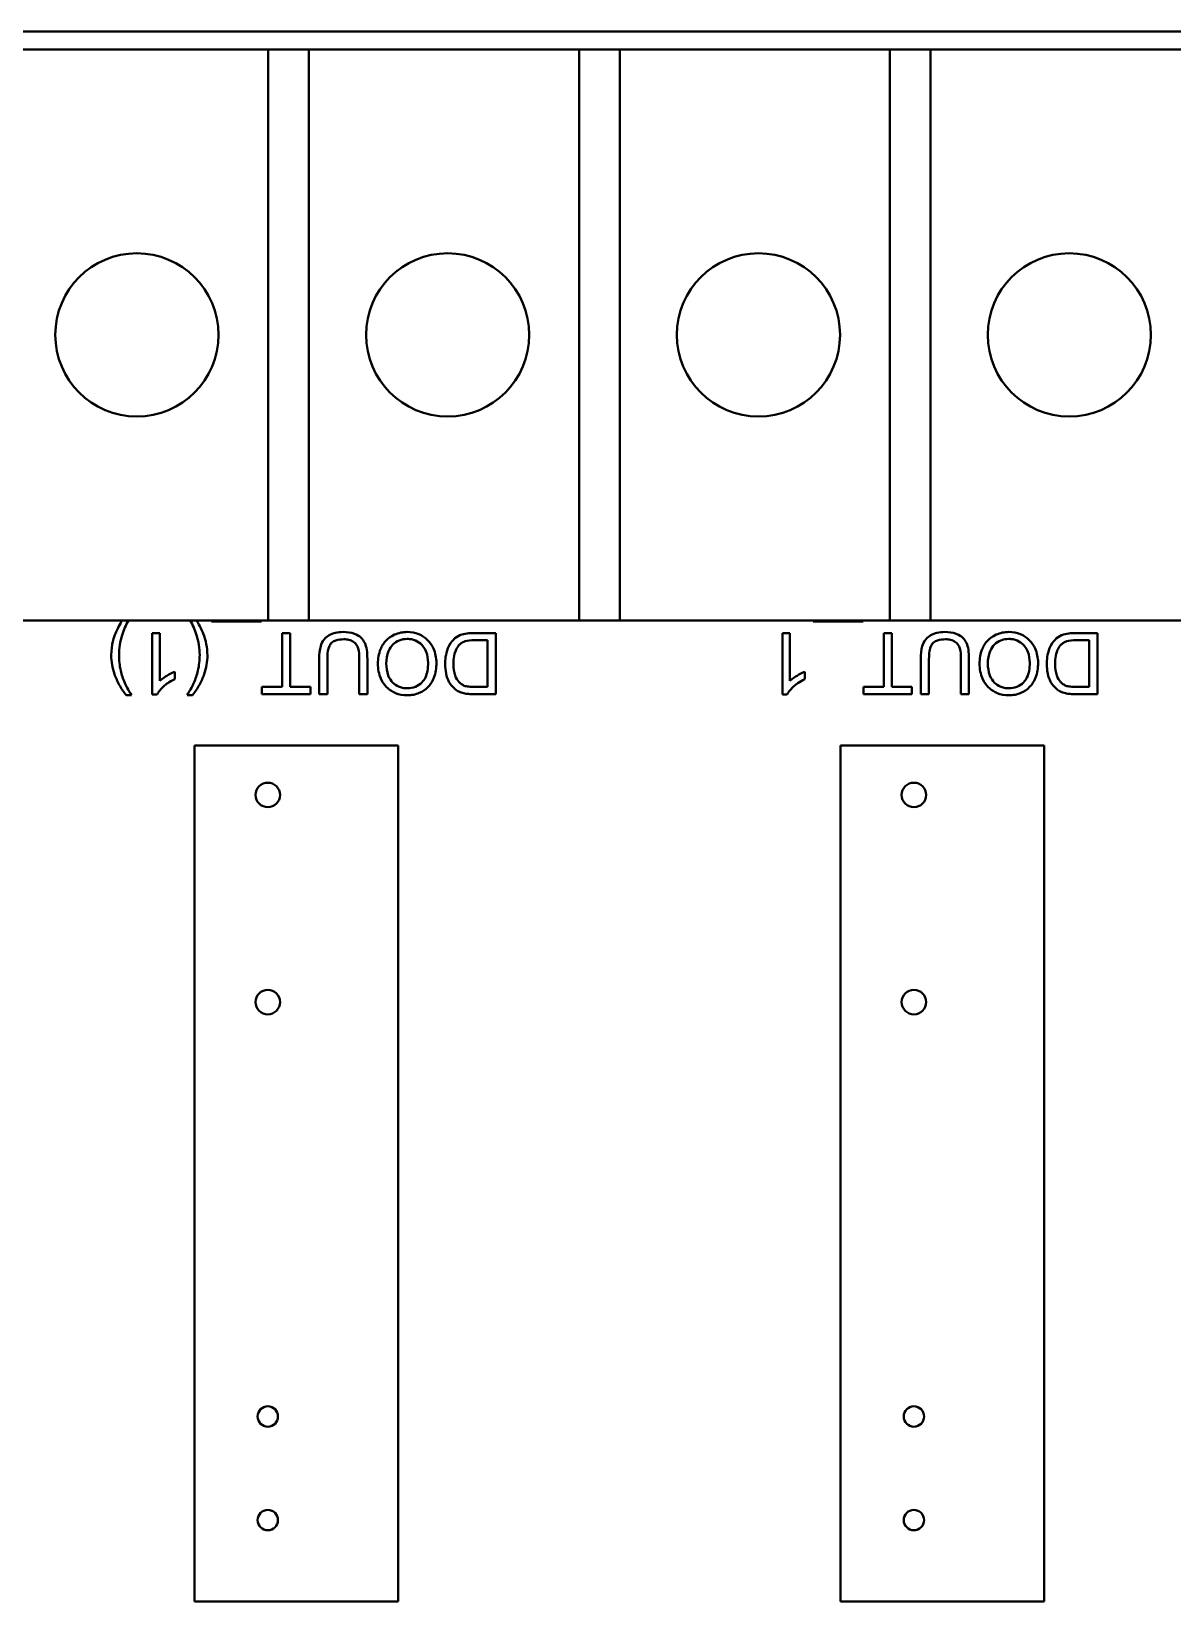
# Model space of a CAD drawing. Header units: millimetres. Extents: x 0 to 5945, y 0 to 4205.
# Drawn here: x 1691.44 to 1719.42, y 334.04 to 372.54 of the extents above; entities that cross this region are included whole.
import ezdxf

# ---------------------------------------------------------------- set-up
doc = ezdxf.new("R2010")
doc.units = ezdxf.units.MM
doc.header["$LTSCALE"] = 5
doc.layers.add('가시적인 것(ISO)', color=3, linetype='Continuous', lineweight=40)

msp = doc.modelspace()

# ---------------------------------------------------------------- linework, layer by layer
at = {"layer": '가시적인 것(ISO)'}
for p, q in [((1744.737, 372.541), (1574.737, 372.541)), ((1697.247, 372.101), (1690.627, 372.101)), ((1697.247, 372.101), (1697.247, 358.101)), ((1698.247, 372.101), (1697.247, 372.101)), ((1698.247, 358.101), (1698.247, 372.101)), ((1704.867, 372.101), (1698.247, 372.101)), ((1704.867, 372.101), (1704.867, 358.101)), ((1705.867, 372.101), (1704.867, 372.101)), ((1705.867, 358.101), (1705.867, 372.101)), ((1712.487, 372.101), (1705.867, 372.101)), ((1712.487, 372.101), (1712.487, 358.101)), ((1713.487, 372.101), (1712.487, 372.101)), ((1713.487, 358.101), (1713.487, 372.101)), ((1728.836, 372.101), (1713.487, 372.101)), ((1690.627, 358.101), (1697.247, 358.101)), ((1695.859, 358.101), (1695.859, 358.075)), ((1695.859, 358.075), (1697.08, 358.075)), ((1697.08, 358.075), (1697.08, 358.101)), ((1697.247, 358.101), (1698.247, 358.101)), ((1698.247, 358.101), (1704.867, 358.101)), ((1704.867, 358.101), (1705.867, 358.101)), ((1705.867, 358.101), (1712.487, 358.101)), ((1710.609, 358.101), (1710.609, 358.075)), ((1710.609, 358.075), (1711.83, 358.075)), ((1711.83, 358.075), (1711.83, 358.101)), ((1712.487, 358.101), (1713.487, 358.101)), ((1713.487, 358.101), (1728.836, 358.101)), ((1694.59, 357.791), (1694.406, 357.791)), ((1694.406, 357.791), (1694.406, 356.285)), ((1694.59, 356.618), (1694.59, 357.791)), ((1697.786, 357.791), (1697.587, 357.791)), ((1697.587, 357.791), (1697.587, 356.468)), ((1697.786, 356.468), (1697.786, 357.791)), ((1702.825, 357.791), (1702.284, 357.791)), ((1702.825, 356.291), (1702.825, 357.791)), ((1710.038, 357.791), (1709.854, 357.791)), ((1709.854, 357.791), (1709.854, 356.285)), ((1710.038, 356.618), (1710.038, 357.791)), ((1712.536, 357.791), (1712.337, 357.791)), ((1712.337, 357.791), (1712.337, 356.468)), ((1712.536, 356.468), (1712.536, 357.791)), ((1717.575, 357.791), (1717.034, 357.791)), ((1717.575, 356.291), (1717.575, 357.791)), ((1702.306, 357.614), (1702.627, 357.614)), ((1702.627, 357.614), (1702.627, 356.468)), ((1717.056, 357.614), (1717.377, 357.614)), ((1717.377, 357.614), (1717.377, 356.468)), ((1698.498, 357.158), (1698.498, 356.291)), ((1698.697, 356.291), (1698.697, 357.157)), ((1699.479, 357.157), (1699.479, 356.291)), ((1699.678, 356.291), (1699.678, 357.158)), ((1713.248, 357.158), (1713.248, 356.291)), ((1713.447, 356.291), (1713.447, 357.157)), ((1714.229, 357.157), (1714.229, 356.291)), ((1714.428, 356.291), (1714.428, 357.158)), ((1694.958, 356.661), (1694.958, 356.84)), ((1710.406, 356.661), (1710.406, 356.84)), ((1693.763, 356.266), (1693.894, 356.266)), ((1694.406, 356.285), (1694.525, 356.285)), ((1695.261, 356.266), (1695.393, 356.266)), ((1697.587, 356.468), (1697.091, 356.468)), ((1697.091, 356.468), (1697.091, 356.291)), ((1697.091, 356.291), (1698.28, 356.291)), ((1698.28, 356.468), (1697.786, 356.468)), ((1698.28, 356.291), (1698.28, 356.468)), ((1698.498, 356.291), (1698.697, 356.291)), ((1699.479, 356.291), (1699.678, 356.291)), ((1702.309, 356.291), (1702.825, 356.291)), ((1702.627, 356.468), (1702.311, 356.468)), ((1709.854, 356.285), (1709.973, 356.285)), ((1712.337, 356.468), (1711.841, 356.468)), ((1711.841, 356.468), (1711.841, 356.291)), ((1711.841, 356.291), (1713.03, 356.291)), ((1713.03, 356.468), (1712.536, 356.468)), ((1713.03, 356.291), (1713.03, 356.468)), ((1713.248, 356.291), (1713.447, 356.291)), ((1714.229, 356.291), (1714.428, 356.291)), ((1717.059, 356.291), (1717.575, 356.291)), ((1717.377, 356.468), (1717.061, 356.468)), ((1700.434, 355.033), (1695.438, 355.033)), ((1695.438, 355.033), (1695.438, 334.043)), ((1700.434, 334.043), (1700.434, 355.033)), ((1716.274, 355.033), (1711.278, 355.033)), ((1711.278, 355.033), (1711.278, 334.043)), ((1716.274, 334.043), (1716.274, 355.033)), ((1695.438, 334.043), (1700.434, 334.043)), ((1711.278, 334.043), (1716.274, 334.043))]:
    msp.add_line(p, q, dxfattribs=at)
for centre, radius in [((1694.027, 365.101), 2), ((1701.647, 365.101), 2), ((1709.267, 365.101), 2), ((1716.887, 365.101), 2), ((1697.237, 353.821), 0.3), ((1713.077, 353.821), 0.3), ((1697.237, 348.741), 0.3), ((1713.077, 348.741), 0.3), ((1697.237, 338.581), 0.25), ((1713.077, 338.581), 0.25), ((1697.237, 336.041), 0.25), ((1713.077, 336.041), 0.25)]:
    msp.add_circle(centre, radius, dxfattribs=at)
for points, knots in [([(1693.669, 358.101), (1693.604, 358.001), (1693.55, 357.893), (1693.47, 357.699), (1693.399, 357.511), (1693.399, 357.248)], [-0.1832014, -0.1832014, -0.1832014, -0.1832014, -0.0787799, -0.0787799, 0, 0, 0, 0]), ([(1693.589, 357.249), (1693.589, 357.417), (1693.615, 357.581), (1693.704, 357.866), (1693.756, 357.986), (1693.818, 358.101)], [-0.10471142, -0.10471142, -0.10471142, -0.10471142, -0.05443322, -0.05443322, -0.01516202, -0.01516202, -0.01516202, -0.01516202]), ([(1695.337, 358.101), (1695.399, 357.986), (1695.452, 357.866), (1695.54, 357.581), (1695.567, 357.417), (1695.567, 357.249)], [-0.08956306, -0.08956306, -0.08956306, -0.08956306, -0.05028586, -0.05028586, 0, 0, 0, 0]), ([(1695.756, 357.248), (1695.756, 357.433), (1695.721, 357.611), (1695.627, 357.84), (1695.575, 357.963), (1695.486, 358.101)], [-0.233985, -0.233985, -0.233985, -0.233985, -0.0717624, -0.0717624, -0.01692, -0.01692, -0.01692, -0.01692]), ([(1699.085, 357.816), (1699.021, 357.816), (1698.956, 357.811), (1698.84, 357.784), (1698.789, 357.766), (1698.72, 357.725), (1698.662, 357.689), (1698.572, 357.576), (1698.549, 357.524), (1698.507, 357.379), (1698.498, 357.268), (1698.498, 357.158)], [-0.1827395, -0.1827395, -0.1827395, -0.1827395, -0.1243095, -0.1243095, -0.0742781, -0.0742781, -0.0514626, -0.0514626, -0.0329561, -0.0329561, 0, 0, 0, 0]), ([(1699.678, 357.158), (1699.678, 357.232), (1699.674, 357.309), (1699.653, 357.438), (1699.638, 357.497), (1699.591, 357.599), (1699.56, 357.642), (1699.49, 357.707), (1699.442, 357.744), (1699.277, 357.805), (1699.178, 357.816), (1699.085, 357.816)], [-0.1666428, -0.1666428, -0.1666428, -0.1666428, -0.120317, -0.120317, -0.0849202, -0.0849202, -0.0527526, -0.0527526, -0.028158, -0.028158, 0, 0, 0, 0]), ([(1700.653, 357.816), (1700.6, 357.816), (1700.547, 357.811), (1700.443, 357.789), (1700.394, 357.773), (1700.243, 357.705), (1700.18, 357.65), (1700.077, 357.547), (1700.032, 357.465), (1699.956, 357.281), (1699.936, 357.164), (1699.936, 357.043)], [-0.08052814, -0.08052814, -0.08052814, -0.08052814, -0.075448, -0.075448, -0.0704261, -0.0704261, -0.05969695, -0.05969695, -0.03604414, -0.03604414, 0, 0, 0, 0]), ([(1701.371, 357.061), (1701.371, 357.121), (1701.365, 357.181), (1701.34, 357.299), (1701.322, 357.355), (1701.27, 357.471), (1701.227, 357.547), (1701.092, 357.68), (1701.018, 357.729), (1700.848, 357.8), (1700.752, 357.816), (1700.653, 357.816)], [-0.1419282, -0.1419282, -0.1419282, -0.1419282, -0.11405, -0.11405, -0.0863552, -0.0863552, -0.0554723, -0.0554723, -0.0295193, -0.0295193, 0, 0, 0, 0]), ([(1702.284, 357.791), (1702.187, 357.791), (1702.061, 357.781), (1701.887, 357.709), (1701.837, 357.675), (1701.743, 357.581), (1701.696, 357.521), (1701.594, 357.269), (1701.585, 357.126), (1701.585, 357.033)], [-0.1013045, -0.1013045, -0.1013045, -0.1013045, -0.0660401, -0.0660401, -0.0467074, -0.0467074, -0.0277304, -0.0277304, 0, 0, 0, 0]), ([(1713.835, 357.816), (1713.771, 357.816), (1713.706, 357.811), (1713.59, 357.784), (1713.539, 357.766), (1713.47, 357.725), (1713.412, 357.689), (1713.322, 357.576), (1713.299, 357.524), (1713.257, 357.379), (1713.248, 357.268), (1713.248, 357.158)], [-0.1827395, -0.1827395, -0.1827395, -0.1827395, -0.1243095, -0.1243095, -0.0742781, -0.0742781, -0.0514626, -0.0514626, -0.0329561, -0.0329561, 0, 0, 0, 0]), ([(1714.428, 357.158), (1714.428, 357.232), (1714.424, 357.309), (1714.403, 357.438), (1714.388, 357.497), (1714.341, 357.599), (1714.31, 357.642), (1714.24, 357.707), (1714.192, 357.744), (1714.027, 357.805), (1713.928, 357.816), (1713.835, 357.816)], [-0.1666428, -0.1666428, -0.1666428, -0.1666428, -0.120317, -0.120317, -0.0849202, -0.0849202, -0.0527526, -0.0527526, -0.028158, -0.028158, 0, 0, 0, 0]), ([(1715.403, 357.816), (1715.35, 357.816), (1715.297, 357.811), (1715.193, 357.789), (1715.144, 357.773), (1714.993, 357.705), (1714.93, 357.65), (1714.827, 357.547), (1714.782, 357.465), (1714.706, 357.281), (1714.686, 357.164), (1714.686, 357.043)], [-0.08052814, -0.08052814, -0.08052814, -0.08052814, -0.075448, -0.075448, -0.0704261, -0.0704261, -0.05969695, -0.05969695, -0.03604414, -0.03604414, 0, 0, 0, 0]), ([(1716.121, 357.061), (1716.121, 357.121), (1716.115, 357.181), (1716.09, 357.299), (1716.072, 357.355), (1716.02, 357.471), (1715.977, 357.547), (1715.842, 357.68), (1715.768, 357.729), (1715.598, 357.8), (1715.502, 357.816), (1715.403, 357.816)], [-0.1419282, -0.1419282, -0.1419282, -0.1419282, -0.11405, -0.11405, -0.0863552, -0.0863552, -0.0554723, -0.0554723, -0.0295193, -0.0295193, 0, 0, 0, 0]), ([(1717.034, 357.791), (1716.937, 357.791), (1716.811, 357.781), (1716.637, 357.709), (1716.587, 357.675), (1716.493, 357.581), (1716.446, 357.521), (1716.344, 357.269), (1716.335, 357.126), (1716.335, 357.033)], [-0.1013045, -0.1013045, -0.1013045, -0.1013045, -0.0660401, -0.0660401, -0.0467074, -0.0467074, -0.0277304, -0.0277304, 0, 0, 0, 0]), ([(1698.697, 357.157), (1698.697, 357.219), (1698.7, 357.285), (1698.719, 357.392), (1698.731, 357.439), (1698.768, 357.512), (1698.786, 357.536), (1698.838, 357.58), (1698.872, 357.598), (1698.969, 357.63), (1699.038, 357.637), (1699.102, 357.637)], [-0.06580544, -0.06580544, -0.06580544, -0.06580544, -0.05062257, -0.05062257, -0.03951225, -0.03951225, -0.0306635, -0.0306635, -0.01915675, -0.01915675, 0, 0, 0, 0]), ([(1699.102, 357.637), (1699.143, 357.637), (1699.184, 357.633), (1699.269, 357.612), (1699.302, 357.596), (1699.356, 357.564), (1699.382, 357.541), (1699.433, 357.475), (1699.447, 357.437), (1699.474, 357.337), (1699.479, 357.244), (1699.479, 357.157)], [-0.0552723, -0.0552723, -0.0552723, -0.0552723, -0.05006966, -0.05006966, -0.04418631, -0.04418631, -0.03650006, -0.03650006, -0.02622502, -0.02622502, 0, 0, 0, 0]), ([(1700.141, 357.041), (1700.141, 357.144), (1700.155, 357.251), (1700.224, 357.415), (1700.263, 357.467), (1700.349, 357.552), (1700.399, 357.585), (1700.518, 357.635), (1700.586, 357.646), (1700.654, 357.646)], [-0.08165834, -0.08165834, -0.08165834, -0.08165834, -0.05685822, -0.05685822, -0.03882835, -0.03882835, -0.0205962, -0.0205962, 0, 0, 0, 0]), ([(1700.654, 357.646), (1700.69, 357.646), (1700.725, 357.643), (1700.793, 357.63), (1700.825, 357.62), (1700.915, 357.582), (1700.967, 357.545), (1701.045, 357.466), (1701.088, 357.413), (1701.154, 357.246), (1701.167, 357.154), (1701.167, 357.063)], [-0.1304948, -0.1304948, -0.1304948, -0.1304948, -0.1101568, -0.1101568, -0.0908219, -0.0908219, -0.0538229, -0.0538229, -0.0272604, -0.0272604, 0, 0, 0, 0]), ([(1701.79, 357.03), (1701.79, 357.096), (1701.794, 357.165), (1701.82, 357.303), (1701.84, 357.353), (1701.877, 357.432), (1701.904, 357.474), (1701.939, 357.509)], [-0.03646535, -0.03646535, -0.03646535, -0.03646535, -0.02628406, -0.02628406, -0.01488015, -0.01488015, 0, 0, 0, 0]), ([(1701.939, 357.509), (1701.957, 357.526), (1701.976, 357.541), (1702.026, 357.57), (1702.055, 357.581), (1702.136, 357.607), (1702.218, 357.614), (1702.306, 357.614)], [-0.03972134, -0.03972134, -0.03972134, -0.03972134, -0.03404767, -0.03404767, -0.02637667, -0.02637667, 0, 0, 0, 0]), ([(1713.447, 357.157), (1713.447, 357.219), (1713.45, 357.285), (1713.469, 357.392), (1713.481, 357.439), (1713.518, 357.512), (1713.536, 357.536), (1713.588, 357.58), (1713.622, 357.598), (1713.719, 357.63), (1713.788, 357.637), (1713.852, 357.637)], [-0.06580544, -0.06580544, -0.06580544, -0.06580544, -0.05062257, -0.05062257, -0.03951225, -0.03951225, -0.0306635, -0.0306635, -0.01915675, -0.01915675, 0, 0, 0, 0]), ([(1713.852, 357.637), (1713.893, 357.637), (1713.934, 357.633), (1714.019, 357.612), (1714.052, 357.596), (1714.106, 357.564), (1714.132, 357.541), (1714.183, 357.475), (1714.197, 357.437), (1714.224, 357.337), (1714.229, 357.244), (1714.229, 357.157)], [-0.0552723, -0.0552723, -0.0552723, -0.0552723, -0.05006966, -0.05006966, -0.04418631, -0.04418631, -0.03650006, -0.03650006, -0.02622502, -0.02622502, 0, 0, 0, 0]), ([(1714.891, 357.041), (1714.891, 357.144), (1714.905, 357.251), (1714.974, 357.415), (1715.013, 357.467), (1715.099, 357.552), (1715.149, 357.585), (1715.268, 357.635), (1715.336, 357.646), (1715.404, 357.646)], [-0.08165834, -0.08165834, -0.08165834, -0.08165834, -0.05685822, -0.05685822, -0.03882835, -0.03882835, -0.0205962, -0.0205962, 0, 0, 0, 0]), ([(1715.404, 357.646), (1715.44, 357.646), (1715.475, 357.643), (1715.543, 357.63), (1715.575, 357.62), (1715.665, 357.582), (1715.717, 357.545), (1715.795, 357.466), (1715.838, 357.413), (1715.904, 357.246), (1715.917, 357.154), (1715.917, 357.063)], [-0.1304948, -0.1304948, -0.1304948, -0.1304948, -0.1101568, -0.1101568, -0.0908219, -0.0908219, -0.0538229, -0.0538229, -0.0272604, -0.0272604, 0, 0, 0, 0]), ([(1716.54, 357.03), (1716.54, 357.096), (1716.544, 357.165), (1716.57, 357.303), (1716.59, 357.353), (1716.627, 357.432), (1716.654, 357.474), (1716.689, 357.509)], [-0.03646535, -0.03646535, -0.03646535, -0.03646535, -0.02628406, -0.02628406, -0.01488015, -0.01488015, 0, 0, 0, 0]), ([(1716.689, 357.509), (1716.707, 357.526), (1716.726, 357.541), (1716.776, 357.57), (1716.805, 357.581), (1716.886, 357.607), (1716.968, 357.614), (1717.056, 357.614)], [-0.03972134, -0.03972134, -0.03972134, -0.03972134, -0.03404767, -0.03404767, -0.02637667, -0.02637667, 0, 0, 0, 0]), ([(1693.399, 357.248), (1693.399, 357.168), (1693.405, 357.088), (1693.432, 356.932), (1693.452, 356.856), (1693.478, 356.782)], [-0.04764847, -0.04764847, -0.04764847, -0.04764847, -0.02365155, -0.02365155, 0, 0, 0, 0]), ([(1693.632, 356.867), (1693.618, 356.93), (1693.607, 356.994), (1693.592, 357.121), (1693.589, 357.185), (1693.589, 357.249)], [-0.03855357, -0.03855357, -0.03855357, -0.03855357, -0.01921174, -0.01921174, 0, 0, 0, 0]), ([(1695.567, 357.249), (1695.567, 357.185), (1695.563, 357.121), (1695.549, 356.992), (1695.538, 356.928), (1695.523, 356.865)], [-0.03878008, -0.03878008, -0.03878008, -0.03878008, -0.01945438, -0.01945438, 0, 0, 0, 0]), ([(1695.678, 356.782), (1695.704, 356.856), (1695.724, 356.932), (1695.75, 357.088), (1695.756, 357.168), (1695.756, 357.248)], [-0.04764837, -0.04764837, -0.04764837, -0.04764837, -0.02399687, -0.02399687, 0, 0, 0, 0]), ([(1699.936, 357.043), (1699.936, 356.978), (1699.942, 356.913), (1699.966, 356.79), (1699.984, 356.731), (1700.052, 356.573), (1700.106, 356.508), (1700.228, 356.384), (1700.315, 356.341), (1700.458, 356.282), (1700.554, 356.265), (1700.653, 356.265)], [-0.06480513, -0.06480513, -0.06480513, -0.06480513, -0.05981322, -0.05981322, -0.05512545, -0.05512545, -0.04655354, -0.04655354, -0.0296574, -0.0296574, 0, 0, 0, 0]), ([(1700.652, 356.435), (1700.615, 356.435), (1700.579, 356.439), (1700.508, 356.453), (1700.474, 356.464), (1700.399, 356.498), (1700.346, 356.53), (1700.263, 356.616), (1700.223, 356.668), (1700.155, 356.842), (1700.141, 356.942), (1700.141, 357.041)], [-0.1516136, -0.1516136, -0.1516136, -0.1516136, -0.1220791, -0.1220791, -0.0935316, -0.0935316, -0.0558687, -0.0558687, -0.0298206, -0.0298206, 0, 0, 0, 0]), ([(1701.167, 357.063), (1701.167, 356.996), (1701.162, 356.926), (1701.14, 356.805), (1701.124, 356.751), (1701.079, 356.656), (1701.052, 356.615), (1700.97, 356.536), (1700.914, 356.499), (1700.79, 356.447), (1700.722, 356.435), (1700.652, 356.435)], [-0.09205293, -0.09205293, -0.09205293, -0.09205293, -0.07187986, -0.07187986, -0.05512906, -0.05512906, -0.04039251, -0.04039251, -0.02097998, -0.02097998, 0, 0, 0, 0]), ([(1700.653, 356.265), (1700.706, 356.265), (1700.758, 356.269), (1700.858, 356.288), (1700.905, 356.302), (1701.032, 356.356), (1701.103, 356.406), (1701.206, 356.512), (1701.265, 356.583), (1701.355, 356.811), (1701.371, 356.937), (1701.371, 357.061)], [-0.1914347, -0.1914347, -0.1914347, -0.1914347, -0.1588981, -0.1588981, -0.1283406, -0.1283406, -0.0734868, -0.0734868, -0.0371408, -0.0371408, 0, 0, 0, 0]), ([(1701.585, 357.033), (1701.585, 356.954), (1701.592, 356.874), (1701.624, 356.723), (1701.648, 356.657), (1701.715, 356.529), (1701.762, 356.47), (1701.822, 356.42)], [-0.06427655, -0.06427655, -0.06427655, -0.06427655, -0.04327347, -0.04327347, -0.02318587, -0.02318587, 0, 0, 0, 0]), ([(1702.055, 356.499), (1702.029, 356.509), (1702.005, 356.522), (1701.959, 356.555), (1701.938, 356.575), (1701.89, 356.63), (1701.856, 356.674), (1701.8, 356.83), (1701.79, 356.93), (1701.79, 357.03)], [-0.08863704, -0.08863704, -0.08863704, -0.08863704, -0.07259706, -0.07259706, -0.05563873, -0.05563873, -0.02994642, -0.02994642, 0, 0, 0, 0]), ([(1714.686, 357.043), (1714.686, 356.978), (1714.692, 356.913), (1714.716, 356.79), (1714.734, 356.731), (1714.802, 356.573), (1714.856, 356.508), (1714.978, 356.384), (1715.065, 356.341), (1715.208, 356.282), (1715.304, 356.265), (1715.403, 356.265)], [-0.06480513, -0.06480513, -0.06480513, -0.06480513, -0.05981322, -0.05981322, -0.05512545, -0.05512545, -0.04655354, -0.04655354, -0.0296574, -0.0296574, 0, 0, 0, 0]), ([(1715.402, 356.435), (1715.365, 356.435), (1715.329, 356.439), (1715.258, 356.453), (1715.224, 356.464), (1715.149, 356.498), (1715.096, 356.53), (1715.013, 356.616), (1714.973, 356.668), (1714.905, 356.842), (1714.891, 356.942), (1714.891, 357.041)], [-0.1516136, -0.1516136, -0.1516136, -0.1516136, -0.1220791, -0.1220791, -0.0935316, -0.0935316, -0.0558687, -0.0558687, -0.0298206, -0.0298206, 0, 0, 0, 0]), ([(1715.917, 357.063), (1715.917, 356.996), (1715.912, 356.926), (1715.89, 356.805), (1715.874, 356.751), (1715.829, 356.656), (1715.802, 356.615), (1715.72, 356.536), (1715.664, 356.499), (1715.54, 356.447), (1715.472, 356.435), (1715.402, 356.435)], [-0.09205293, -0.09205293, -0.09205293, -0.09205293, -0.07187986, -0.07187986, -0.05512906, -0.05512906, -0.04039251, -0.04039251, -0.02097998, -0.02097998, 0, 0, 0, 0]), ([(1715.403, 356.265), (1715.456, 356.265), (1715.508, 356.269), (1715.608, 356.288), (1715.655, 356.302), (1715.782, 356.356), (1715.853, 356.406), (1715.956, 356.512), (1716.015, 356.583), (1716.105, 356.811), (1716.121, 356.937), (1716.121, 357.061)], [-0.1914347, -0.1914347, -0.1914347, -0.1914347, -0.1588981, -0.1588981, -0.1283406, -0.1283406, -0.0734868, -0.0734868, -0.0371408, -0.0371408, 0, 0, 0, 0]), ([(1716.335, 357.033), (1716.335, 356.954), (1716.342, 356.874), (1716.374, 356.723), (1716.398, 356.657), (1716.465, 356.529), (1716.512, 356.47), (1716.572, 356.42)], [-0.06427655, -0.06427655, -0.06427655, -0.06427655, -0.04327347, -0.04327347, -0.02318587, -0.02318587, 0, 0, 0, 0]), ([(1716.805, 356.499), (1716.779, 356.509), (1716.755, 356.522), (1716.709, 356.555), (1716.688, 356.575), (1716.64, 356.63), (1716.606, 356.674), (1716.55, 356.83), (1716.54, 356.93), (1716.54, 357.03)], [-0.08863704, -0.08863704, -0.08863704, -0.08863704, -0.07259706, -0.07259706, -0.05563873, -0.05563873, -0.02994642, -0.02994642, 0, 0, 0, 0]), ([(1693.478, 356.782), (1693.51, 356.692), (1693.55, 356.606), (1693.645, 356.434), (1693.701, 356.348), (1693.763, 356.266)], [-0.05910636, -0.05910636, -0.05910636, -0.05910636, -0.03070392, -0.03070392, 0, 0, 0, 0]), ([(1693.729, 356.572), (1693.709, 356.62), (1693.69, 356.668), (1693.658, 356.766), (1693.644, 356.817), (1693.632, 356.867)], [-0.03112118, -0.03112118, -0.03112118, -0.03112118, -0.01562574, -0.01562574, 0, 0, 0, 0]), ([(1693.894, 356.266), (1693.86, 356.324), (1693.823, 356.39), (1693.771, 356.486), (1693.746, 356.534), (1693.729, 356.572)], [-0.03315715, -0.03315715, -0.03315715, -0.03315715, -0.01248793, -0.01248793, 0, 0, 0, 0]), ([(1694.525, 356.285), (1694.561, 356.358), (1694.621, 356.426), (1694.732, 356.524), (1694.817, 356.596), (1694.958, 356.661)], [-0.1204348, -0.1204348, -0.1204348, -0.1204348, -0.0467866, -0.0467866, 0, 0, 0, 0]), ([(1694.958, 356.84), (1694.893, 356.815), (1694.825, 356.78), (1694.728, 356.723), (1694.653, 356.677), (1694.59, 356.618)], [-0.06797462, -0.06797462, -0.06797462, -0.06797462, -0.02573644, -0.02573644, 0, 0, 0, 0]), ([(1695.425, 356.57), (1695.408, 356.532), (1695.383, 356.484), (1695.332, 356.389), (1695.295, 356.324), (1695.261, 356.266)], [-0.03227518, -0.03227518, -0.03227518, -0.03227518, -0.02006703, -0.02006703, 0, 0, 0, 0]), ([(1695.393, 356.266), (1695.454, 356.348), (1695.511, 356.434), (1695.606, 356.606), (1695.646, 356.692), (1695.678, 356.782)], [-0.05911167, -0.05911167, -0.05911167, -0.05911167, -0.02840499, -0.02840499, 0, 0, 0, 0]), ([(1695.523, 356.865), (1695.511, 356.814), (1695.497, 356.764), (1695.464, 356.665), (1695.446, 356.617), (1695.425, 356.57)], [-0.03115365, -0.03115365, -0.03115365, -0.03115365, -0.01545144, -0.01545144, 0, 0, 0, 0]), ([(1702.311, 356.468), (1702.262, 356.468), (1702.208, 356.47), (1702.122, 356.48), (1702.085, 356.487), (1702.055, 356.499)], [-0.02271504, -0.02271504, -0.02271504, -0.02271504, -0.00972271, -0.00972271, 0, 0, 0, 0]), ([(1709.973, 356.285), (1710.008, 356.358), (1710.069, 356.426), (1710.179, 356.524), (1710.265, 356.596), (1710.406, 356.661)], [-0.1204348, -0.1204348, -0.1204348, -0.1204348, -0.0467866, -0.0467866, 0, 0, 0, 0]), ([(1710.406, 356.84), (1710.34, 356.815), (1710.272, 356.78), (1710.175, 356.723), (1710.1, 356.677), (1710.038, 356.618)], [-0.06797462, -0.06797462, -0.06797462, -0.06797462, -0.02573644, -0.02573644, 0, 0, 0, 0]), ([(1717.061, 356.468), (1717.012, 356.468), (1716.958, 356.47), (1716.872, 356.48), (1716.835, 356.487), (1716.805, 356.499)], [-0.02271504, -0.02271504, -0.02271504, -0.02271504, -0.00972271, -0.00972271, 0, 0, 0, 0]), ([(1701.822, 356.42), (1701.852, 356.394), (1701.886, 356.372), (1701.96, 356.336), (1702, 356.322), (1702.041, 356.313)], [-0.02477761, -0.02477761, -0.02477761, -0.02477761, -0.01271181, -0.01271181, 0, 0, 0, 0]), ([(1702.041, 356.313), (1702.077, 356.304), (1702.118, 356.299), (1702.205, 356.292), (1702.258, 356.291), (1702.309, 356.291)], [-0.02610579, -0.02610579, -0.02610579, -0.02610579, -0.0151034, -0.0151034, 0, 0, 0, 0]), ([(1716.572, 356.42), (1716.602, 356.394), (1716.636, 356.372), (1716.71, 356.336), (1716.75, 356.322), (1716.791, 356.313)], [-0.02477761, -0.02477761, -0.02477761, -0.02477761, -0.01271181, -0.01271181, 0, 0, 0, 0]), ([(1716.791, 356.313), (1716.827, 356.304), (1716.868, 356.299), (1716.955, 356.292), (1717.008, 356.291), (1717.059, 356.291)], [-0.02610579, -0.02610579, -0.02610579, -0.02610579, -0.0151034, -0.0151034, 0, 0, 0, 0])]:
    msp.add_open_spline(points, degree=3, knots=knots, dxfattribs=at)

doc.saveas('drawing.dxf')
